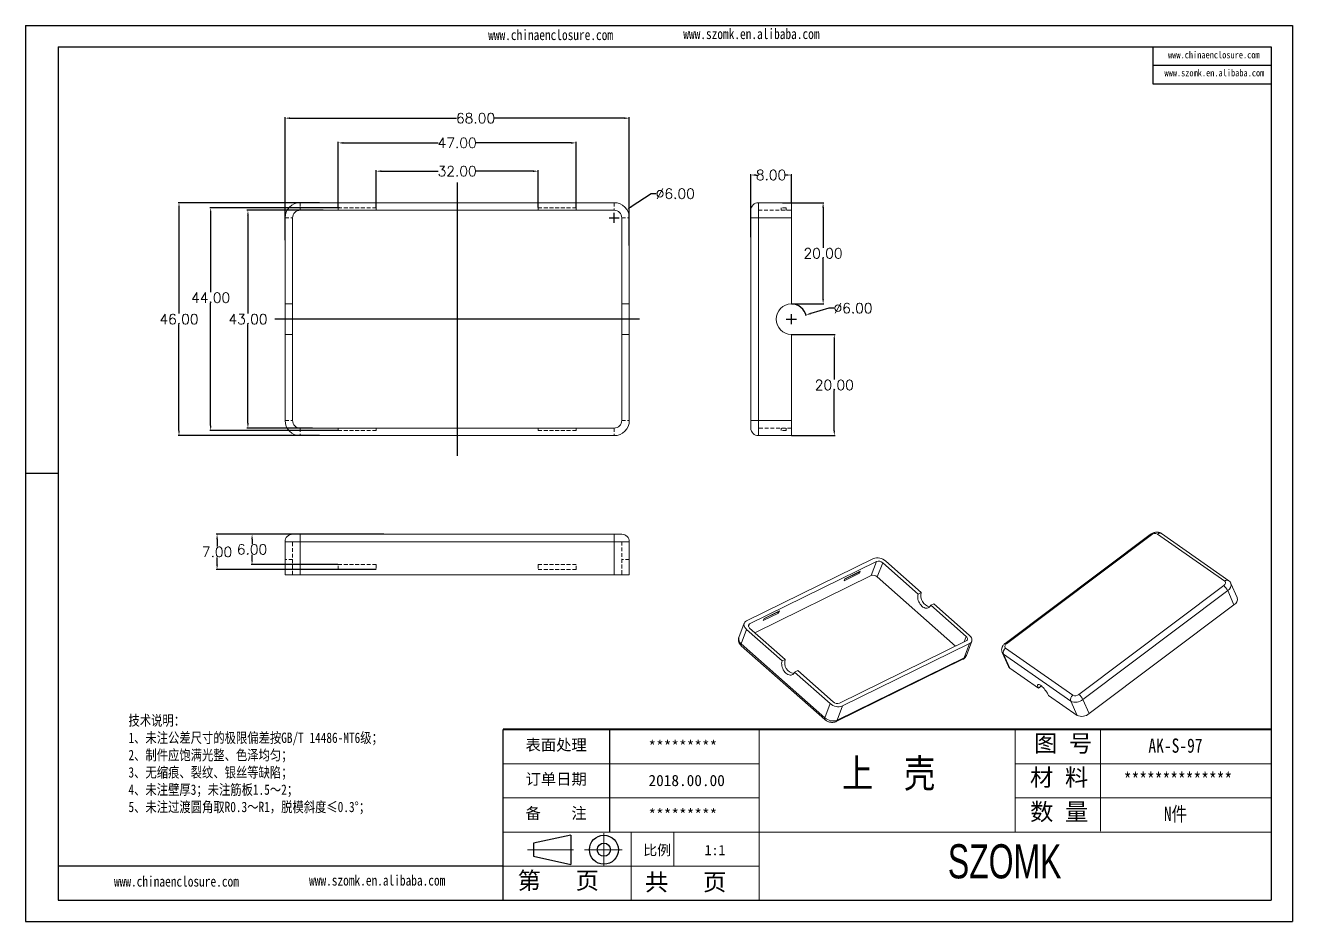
# Model space of a CAD drawing. Header units: inches. Extents: x 1456 to 1996, y 1126 to 1303.
# Drawn here: x 1455.7 to 1706, y 1125.7 to 1302.6 of the extents above; entities that cross this region are included whole.
import ezdxf

# ---------------------------------------------------------------- set-up
doc = ezdxf.new("R2010")
doc.units = ezdxf.units.IN
doc.header["$LTSCALE"] = 15
for name, pattern in [('CENTER2', [28.575, 19.05, -3.175, 3.175, -3.175]), ('HIDDEN', [0.075, 0.05, -0.025]), ('PHANTOM', [12.7, 6.35, -1.27, 1.27, -1.27, 1.27, -1.27])]:
    doc.linetypes.add(name, pattern=pattern)
doc.layers.add('文字', color=81, linetype='Continuous')
for name, color, linetype, lineweight in [('粗实线', 7, 'Continuous', 30), ('细实线', 3, 'Continuous', 9), ('细点划线', 2, 'CENTER2', 9)]:
    doc.layers.add(name, color=color, linetype=linetype, lineweight=lineweight)
doc.styles.get("Standard").update_dxf_attribs({"font": 'txt', "bigfont": 'gbcbig.shx'})
doc.styles.add('宋体', font='', dxfattribs={"width": 0.8, "height": 3.5})
doc.styles.add('长仿宋', font='', dxfattribs={"width": 0.7, "height": 4})
doc.styles.get('宋体').set_extended_font_data('SimSun')
doc.styles.get('长仿宋').set_extended_font_data('SimSun')
doc.dimstyles.new('2.5', dxfattribs={"dimtxt": 2, "dimasz": 1, "dimexe": 0.18, "dimexo": 0.0625, "dimgap": 0.09, "dimtad": 0, "dimtih": 1, "dimtoh": 1, "dimzin": 0, "dimdsep": 46, "dimtxsty": 'Standard', "dimcen": 1, "dimadec": 0, "dimazin": 2, "dimtfac": 1, "dimtofl": 0, "dimtmove": 0, "dimatfit": 3, "dimfxl": 0, "dimtolj": 1, "dimtzin": 0, "dimarcsym": 0})

# ---------------------------------------------------------------- blocks, each defined once
blk = doc.blocks.new('*D175')
at = {"color": 0, "lineweight": -2, "transparency": 16777216}
for p, q in [((1506.97, 1260.23), (1506.97, 1284.49)), ((1507.97, 1284.31), (1540.84, 1284.31)), ((1573.97, 1284.31), (1548.36, 1284.31)), ((1574.97, 1259.2), (1574.97, 1284.49))]:
    blk.add_line(p, q, dxfattribs=at)
at = {"color": 0, "transparency": 16777216}
for points in [[(1507.97, 1284.48), (1507.97, 1284.14), (1506.97, 1284.31)], [(1573.97, 1284.48), (1573.97, 1284.14), (1574.97, 1284.31)]]:
    blk.add_solid(points, dxfattribs=at)
at = {"layer": 'Defpoints', "color": 0, "transparency": 16777216}
for p in [(1574.97, 1284.31), (1506.97, 1260.17), (1574.97, 1259.14)]:
    blk.add_point(p, dxfattribs=at)
at = {"color": 0, "transparency": 16777216, "insert": (1544.6, 1284.31), "char_height": 2, "attachment_point": 5}
blk.add_mtext('\\A1;68.00', dxfattribs=at)
blk = doc.blocks.new('*D176')
at = {"color": 0, "lineweight": -2, "transparency": 16777216}
for p, q in [((1524.97, 1266.68), (1524.97, 1274.02)), ((1525.97, 1273.84), (1537.21, 1273.84)), ((1555.97, 1273.84), (1544.73, 1273.84)), ((1556.97, 1266.68), (1556.97, 1274.02))]:
    blk.add_line(p, q, dxfattribs=at)
at = {"color": 0, "transparency": 16777216}
for points in [[(1525.97, 1274.01), (1525.97, 1273.68), (1524.97, 1273.84)], [(1555.97, 1274.01), (1555.97, 1273.68), (1556.97, 1273.84)]]:
    blk.add_solid(points, dxfattribs=at)
at = {"layer": 'Defpoints', "color": 0, "transparency": 16777216}
for p in [(1556.97, 1273.84), (1524.97, 1266.62), (1556.97, 1266.62)]:
    blk.add_point(p, dxfattribs=at)
at = {"color": 0, "transparency": 16777216, "insert": (1540.97, 1273.84), "char_height": 2, "attachment_point": 5}
blk.add_mtext('\\A1;32.00', dxfattribs=at)
blk = doc.blocks.new('*D177')
at = {"color": 0, "lineweight": -2, "transparency": 16777216}
for p, q in [((1517.47, 1266.68), (1517.47, 1279.61)), ((1518.47, 1279.43), (1537.21, 1279.43)), ((1563.47, 1279.43), (1544.73, 1279.43)), ((1564.47, 1266.68), (1564.47, 1279.61))]:
    blk.add_line(p, q, dxfattribs=at)
at = {"color": 0, "transparency": 16777216}
for points in [[(1518.47, 1279.59), (1518.47, 1279.26), (1517.47, 1279.43)], [(1563.47, 1279.59), (1563.47, 1279.26), (1564.47, 1279.43)]]:
    blk.add_solid(points, dxfattribs=at)
at = {"layer": 'Defpoints', "color": 0, "transparency": 16777216}
for p in [(1564.47, 1279.43), (1517.47, 1266.62), (1564.47, 1266.62)]:
    blk.add_point(p, dxfattribs=at)
at = {"color": 0, "transparency": 16777216, "insert": (1540.97, 1279.43), "char_height": 2, "attachment_point": 5}
blk.add_mtext('\\A1;47.00', dxfattribs=at)
blk = doc.blocks.new('*D178')
at = {"color": 0, "lineweight": -2, "transparency": 16777216}
for p, q in [((1513.81, 1267.62), (1485.85, 1267.62)), ((1486.03, 1266.62), (1486.03, 1245.71)), ((1486.03, 1222.62), (1486.03, 1243.53)), ((1513.81, 1221.62), (1485.85, 1221.62))]:
    blk.add_line(p, q, dxfattribs=at)
at = {"color": 0, "transparency": 16777216}
for points in [[(1485.86, 1266.62), (1486.19, 1266.62), (1486.03, 1267.62)], [(1485.86, 1222.62), (1486.19, 1222.62), (1486.03, 1221.62)]]:
    blk.add_solid(points, dxfattribs=at)
at = {"layer": 'Defpoints', "color": 0, "transparency": 16777216}
for p in [(1486.03, 1267.62), (1513.87, 1267.62), (1513.87, 1221.62)]:
    blk.add_point(p, dxfattribs=at)
at = {"color": 0, "transparency": 16777216, "insert": (1486.03, 1244.62), "char_height": 2, "attachment_point": 5}
blk.add_mtext('\\A1;46.00', dxfattribs=at)
blk = doc.blocks.new('*D179')
at = {"color": 0, "lineweight": -2, "transparency": 16777216}
for p, q in [((1517.73, 1266.62), (1492.1, 1266.62)), ((1492.28, 1265.62), (1492.28, 1249.96)), ((1492.28, 1223.62), (1492.28, 1247.78)), ((1517.41, 1222.62), (1492.1, 1222.62))]:
    blk.add_line(p, q, dxfattribs=at)
at = {"color": 0, "transparency": 16777216}
for points in [[(1492.11, 1265.62), (1492.45, 1265.62), (1492.28, 1266.62)], [(1492.11, 1223.62), (1492.45, 1223.62), (1492.28, 1222.62)]]:
    blk.add_solid(points, dxfattribs=at)
at = {"layer": 'Defpoints', "color": 0, "transparency": 16777216}
for p in [(1492.28, 1266.62), (1517.79, 1266.62), (1517.47, 1222.62)]:
    blk.add_point(p, dxfattribs=at)
at = {"color": 0, "transparency": 16777216, "insert": (1492.28, 1248.87), "char_height": 2, "attachment_point": 5}
blk.add_mtext('\\A1;44.00', dxfattribs=at)
blk = doc.blocks.new('*D180')
at = {"color": 0, "lineweight": -2, "transparency": 16777216}
for p, q in [((1514.49, 1266.12), (1499.46, 1266.12)), ((1499.64, 1265.12), (1499.64, 1245.71)), ((1499.64, 1224.12), (1499.64, 1243.53)), ((1512.37, 1223.12), (1499.46, 1223.12))]:
    blk.add_line(p, q, dxfattribs=at)
at = {"color": 0, "transparency": 16777216}
for points in [[(1499.48, 1265.12), (1499.81, 1265.12), (1499.64, 1266.12)], [(1499.48, 1224.12), (1499.81, 1224.12), (1499.64, 1223.12)]]:
    blk.add_solid(points, dxfattribs=at)
at = {"layer": 'Defpoints', "color": 0, "transparency": 16777216}
for p in [(1514.55, 1266.12), (1499.64, 1223.12), (1512.44, 1223.12)]:
    blk.add_point(p, dxfattribs=at)
at = {"color": 0, "transparency": 16777216, "insert": (1499.64, 1244.62), "char_height": 2, "attachment_point": 5}
blk.add_mtext('\\A1;43.00', dxfattribs=at)
blk = doc.blocks.new('*D181')
at = {"color": 0, "lineweight": -2, "transparency": 16777216}
for p, q in [((1614.4, 1246.79), (1610.81, 1245.74)), ((1615.4, 1246.79), (1614.4, 1246.79)), ((1605.97, 1244.62), (1607.97, 1244.62)), ((1606.97, 1243.62), (1606.97, 1245.62))]:
    blk.add_line(p, q, dxfattribs=at)
blk.add_arc((1606.97, 1244.62), 3, 12.831, 88.8063, dxfattribs=at)
at = {"color": 0, "transparency": 16777216}
blk.add_solid([(1610.76, 1245.9), (1610.86, 1245.58), (1609.85, 1245.46)], dxfattribs=at)
at = {"layer": 'Defpoints', "color": 0, "transparency": 16777216}
for p in [(1609.85, 1245.46), (1604.09, 1243.78)]:
    blk.add_point(p, dxfattribs=at)
at = {"color": 0, "transparency": 16777216, "insert": (1619.16, 1246.79), "char_height": 2, "attachment_point": 5}
blk.add_mtext('\\A1;∅6.00', dxfattribs=at)
blk = doc.blocks.new('*D182')
at = {"color": 0, "lineweight": -2, "transparency": 16777216}
for p, q in [((1598.97, 1260.84), (1598.97, 1273.26)), ((1599.97, 1273.08), (1600.21, 1273.08)), ((1605.97, 1273.08), (1605.73, 1273.08)), ((1606.97, 1267.68), (1606.97, 1273.26))]:
    blk.add_line(p, q, dxfattribs=at)
at = {"color": 0, "transparency": 16777216}
for points in [[(1599.97, 1273.25), (1599.97, 1272.92), (1598.97, 1273.08)], [(1605.97, 1273.25), (1605.97, 1272.92), (1606.97, 1273.08)]]:
    blk.add_solid(points, dxfattribs=at)
at = {"layer": 'Defpoints', "color": 0, "transparency": 16777216}
for p in [(1598.97, 1273.08), (1606.97, 1267.62), (1598.97, 1260.78)]:
    blk.add_point(p, dxfattribs=at)
at = {"color": 0, "transparency": 16777216, "insert": (1602.97, 1273.08), "char_height": 2, "attachment_point": 5}
blk.add_mtext('\\A1;8.00', dxfattribs=at)
blk = doc.blocks.new('*D183')
at = {"color": 0, "lineweight": -2, "transparency": 16777216}
for p, q in [((1607.03, 1241.62), (1615.63, 1241.62)), ((1615.45, 1240.62), (1615.45, 1232.71)), ((1615.45, 1222.62), (1615.45, 1230.53)), ((1607.03, 1221.62), (1615.63, 1221.62))]:
    blk.add_line(p, q, dxfattribs=at)
at = {"color": 0, "transparency": 16777216}
for points in [[(1615.29, 1240.62), (1615.62, 1240.62), (1615.45, 1241.62)], [(1615.29, 1222.62), (1615.62, 1222.62), (1615.45, 1221.62)]]:
    blk.add_solid(points, dxfattribs=at)
at = {"layer": 'Defpoints', "color": 0, "transparency": 16777216}
for p in [(1606.97, 1241.62), (1606.97, 1221.62), (1615.45, 1221.62)]:
    blk.add_point(p, dxfattribs=at)
at = {"color": 0, "transparency": 16777216, "insert": (1615.45, 1231.62), "char_height": 2, "attachment_point": 5}
blk.add_mtext('\\A1;20.00', dxfattribs=at)
blk = doc.blocks.new('*D184')
at = {"color": 0, "lineweight": -2, "transparency": 16777216}
for p, q in [((1605.2, 1267.62), (1613.42, 1267.62)), ((1613.24, 1266.62), (1613.24, 1258.71)), ((1613.24, 1248.62), (1613.24, 1256.53)), ((1607.03, 1247.62), (1613.42, 1247.62))]:
    blk.add_line(p, q, dxfattribs=at)
at = {"color": 0, "transparency": 16777216}
for points in [[(1613.08, 1266.62), (1613.41, 1266.62), (1613.24, 1267.62)], [(1613.08, 1248.62), (1613.41, 1248.62), (1613.24, 1247.62)]]:
    blk.add_solid(points, dxfattribs=at)
at = {"layer": 'Defpoints', "color": 0, "transparency": 16777216}
for p in [(1605.14, 1267.62), (1613.24, 1267.62), (1606.97, 1247.62)]:
    blk.add_point(p, dxfattribs=at)
at = {"color": 0, "transparency": 16777216, "insert": (1613.24, 1257.62), "char_height": 2, "attachment_point": 5}
blk.add_mtext('\\A1;20.00', dxfattribs=at)
blk = doc.blocks.new('*D185')
at = {"color": 0, "lineweight": -2, "transparency": 16777216}
for p, q in [((1579.29, 1269.39), (1575.32, 1266.8)), ((1580.29, 1269.39), (1579.29, 1269.39)), ((1570.97, 1264.62), (1572.97, 1264.62)), ((1571.97, 1263.62), (1571.97, 1265.62))]:
    blk.add_line(p, q, dxfattribs=at)
at = {"color": 0, "transparency": 16777216}
blk.add_solid([(1575.23, 1266.94), (1575.41, 1266.66), (1574.48, 1266.26)], dxfattribs=at)
at = {"layer": 'Defpoints', "color": 0, "transparency": 16777216}
for p in [(1574.48, 1266.26), (1569.46, 1262.98)]:
    blk.add_point(p, dxfattribs=at)
at = {"color": 0, "transparency": 16777216, "insert": (1584.05, 1269.39), "char_height": 2, "attachment_point": 5}
blk.add_mtext('\\A1;∅6.00', dxfattribs=at)
blk = doc.blocks.new('*D186')
at = {"color": 0, "lineweight": -2, "transparency": 16777216}
for p, q in [((1517.41, 1202.16), (1500.28, 1202.16)), ((1500.46, 1201.16), (1500.46, 1200.25)), ((1500.46, 1197.16), (1500.46, 1198.07)), ((1517.41, 1196.16), (1500.28, 1196.16))]:
    blk.add_line(p, q, dxfattribs=at)
at = {"color": 0, "transparency": 16777216}
for points in [[(1500.29, 1201.16), (1500.62, 1201.16), (1500.46, 1202.16)], [(1500.29, 1197.16), (1500.62, 1197.16), (1500.46, 1196.16)]]:
    blk.add_solid(points, dxfattribs=at)
at = {"layer": 'Defpoints', "color": 0, "transparency": 16777216}
for p in [(1500.46, 1202.16), (1517.47, 1202.16), (1517.47, 1196.16)]:
    blk.add_point(p, dxfattribs=at)
at = {"color": 0, "transparency": 16777216, "insert": (1500.46, 1199.16), "char_height": 2, "attachment_point": 5}
blk.add_mtext('\\A1;6.00', dxfattribs=at)
blk = doc.blocks.new('*D187')
at = {"color": 0, "lineweight": -2, "transparency": 16777216}
for p, q in [((1526.51, 1202.16), (1493.37, 1202.16)), ((1493.55, 1201.16), (1493.55, 1199.75)), ((1493.55, 1196.16), (1493.55, 1197.57)), ((1524.91, 1195.16), (1493.37, 1195.16))]:
    blk.add_line(p, q, dxfattribs=at)
at = {"color": 0, "transparency": 16777216}
for points in [[(1493.39, 1201.16), (1493.72, 1201.16), (1493.55, 1202.16)], [(1493.39, 1196.16), (1493.72, 1196.16), (1493.55, 1195.16)]]:
    blk.add_solid(points, dxfattribs=at)
at = {"layer": 'Defpoints', "color": 0, "transparency": 16777216}
for p in [(1493.55, 1202.16), (1526.57, 1202.16), (1524.97, 1195.16)]:
    blk.add_point(p, dxfattribs=at)
at = {"color": 0, "transparency": 16777216, "insert": (1493.55, 1198.66), "char_height": 2, "attachment_point": 5}
blk.add_mtext('\\A1;7.00', dxfattribs=at)

msp = doc.modelspace()

# ---------------------------------------------------------------- linework, layer by layer
for p, q in [((1455.683, 1302.637), (1705.984, 1302.637)), ((1455.683, 1302.637), (1455.683, 1125.657)), ((1705.984, 1302.637), (1705.984, 1125.657)), ((1462.159, 1298.423), (1701.77, 1298.423)), ((1462.159, 1298.423), (1462.159, 1129.87)), ((1678.36, 1298.423), (1678.36, 1291.108)), ((1701.77, 1298.423), (1701.77, 1129.87)), ((1678.36, 1294.765), (1701.77, 1294.765)), ((1678.36, 1291.108), (1701.77, 1291.108)), ((1462.159, 1214.147), (1455.683, 1214.147)), ((1455.683, 1207.592), (1455.683, 1125.657)), ((1550.072, 1129.87), (1550.072, 1163.581)), ((1571.141, 1143.355), (1571.141, 1163.581)), ((1550.072, 1136.613), (1462.159, 1136.613)), ((1462.159, 1129.87), (1701.77, 1129.87)), ((1455.683, 1125.657), (1705.984, 1125.657)), ((1455.683, 1125.657), (1571.563, 1125.657))]:
    msp.add_line(p, q)
at = {"color": 1, "linetype": 'PHANTOM', "lineweight": 30}
for p, q in [((1540.971, 1271.621), (1540.971, 1217.621)), ((1576.971, 1244.621), (1504.971, 1244.621))]:
    msp.add_line(p, q, dxfattribs=at)
at = {"color": 7, "linetype": 'Continuous', "lineweight": 15}
for p, q in [((1571.971, 1267.621), (1509.971, 1267.621)), ((1600.471, 1267.621), (1600.471, 1264.621)), ((1600.471, 1267.621), (1606.971, 1267.621)), ((1606.971, 1267.621), (1606.971, 1264.621)), ((1506.971, 1264.621), (1506.971, 1247.621)), ((1508.471, 1264.621), (1508.471, 1247.621)), ((1571.971, 1266.121), (1509.971, 1266.121)), ((1573.471, 1247.621), (1573.471, 1264.621)), ((1574.971, 1247.621), (1574.971, 1264.621)), ((1598.971, 1264.621), (1598.971, 1266.121)), ((1600.471, 1264.621), (1598.971, 1264.621)), ((1598.971, 1224.621), (1598.971, 1264.621)), ((1600.471, 1264.621), (1600.471, 1224.621)), ((1606.971, 1264.621), (1600.471, 1264.621)), ((1606.971, 1264.621), (1606.971, 1247.621)), ((1508.471, 1247.621), (1506.971, 1247.621)), ((1506.971, 1241.621), (1506.971, 1247.621)), ((1508.471, 1247.621), (1508.471, 1241.621)), ((1573.471, 1247.621), (1574.971, 1247.621)), ((1573.471, 1247.621), (1573.471, 1241.621)), ((1574.971, 1241.621), (1574.971, 1247.621)), ((1506.971, 1241.621), (1506.971, 1224.621)), ((1506.971, 1241.621), (1508.471, 1241.621)), ((1508.471, 1241.621), (1508.471, 1224.621)), ((1573.471, 1224.621), (1573.471, 1241.621)), ((1574.971, 1241.621), (1573.471, 1241.621)), ((1574.971, 1224.621), (1574.971, 1241.621)), ((1606.971, 1241.621), (1606.971, 1224.621)), ((1600.471, 1224.621), (1598.971, 1224.621)), ((1598.971, 1223.121), (1598.971, 1224.621)), ((1600.471, 1224.621), (1600.471, 1221.621)), ((1600.471, 1224.621), (1606.971, 1224.621)), ((1606.971, 1224.621), (1606.971, 1221.621)), ((1509.971, 1223.121), (1571.971, 1223.121)), ((1509.971, 1221.621), (1571.971, 1221.621)), ((1606.971, 1221.621), (1600.471, 1221.621)), ((1508.471, 1202.163), (1509.971, 1202.163)), ((1509.971, 1200.663), (1509.971, 1202.163)), ((1509.971, 1202.163), (1571.971, 1202.163)), ((1571.971, 1200.663), (1571.971, 1202.163)), ((1571.971, 1202.163), (1573.471, 1202.163)), ((1677.833, 1202.102), (1649.222, 1180.609)), ((1678.086, 1202.029), (1649.475, 1180.535)), ((1692.557, 1192.883), (1679.276, 1202.199)), ((1693.362, 1192.974), (1680.081, 1202.29)), ((1509.971, 1200.663), (1506.971, 1200.663)), ((1506.971, 1194.163), (1506.971, 1200.663)), ((1571.971, 1200.663), (1509.971, 1200.663)), ((1509.971, 1200.663), (1509.971, 1194.163)), ((1574.971, 1200.663), (1571.971, 1200.663)), ((1571.971, 1194.163), (1571.971, 1200.663)), ((1574.971, 1200.663), (1574.971, 1194.163)), ((1623.166, 1197.337), (1598.109, 1185.03)), ((1623.785, 1196.789), (1598.727, 1184.482)), ((1623.785, 1196.789), (1622.729, 1193.975)), ((1623.954, 1193.726), (1625.01, 1196.539)), ((1632.025, 1190.335), (1625.01, 1196.539)), ((1632.631, 1190.632), (1625.617, 1196.837)), ((1509.971, 1194.163), (1506.971, 1194.163)), ((1571.971, 1194.163), (1509.971, 1194.163)), ((1574.971, 1194.163), (1571.971, 1194.163)), ((1622.729, 1193.975), (1599.789, 1182.709)), ((1620.429, 1194.435), (1617.398, 1192.946)), ((1620.223, 1194.617), (1617.529, 1193.294)), ((1617.56, 1193.379), (1620.592, 1194.868)), ((1620.255, 1194.702), (1620.223, 1194.617)), ((1620.223, 1194.617), (1620.429, 1194.435)), ((1620.592, 1194.868), (1620.429, 1194.435)), ((1617.398, 1192.946), (1617.56, 1193.379)), ((1639.408, 1180.054), (1623.954, 1193.726)), ((1663.752, 1170.521), (1692.363, 1192.014)), ((1695.044, 1189.649), (1693.797, 1192.45)), ((1632.025, 1190.335), (1632.631, 1190.632)), ((1693.149, 1191.019), (1664.538, 1169.525)), ((1694.396, 1188.218), (1693.149, 1191.019)), ((1601.434, 1185.105), (1604.465, 1186.594)), ((1601.564, 1185.453), (1604.258, 1186.777)), ((1604.627, 1187.027), (1601.596, 1185.538)), ((1604.258, 1186.777), (1604.29, 1186.861)), ((1604.258, 1186.777), (1604.465, 1186.594)), ((1604.465, 1186.594), (1604.627, 1187.027)), ((1635.106, 1188.443), (1634.5, 1188.145)), ((1641.514, 1181.94), (1634.5, 1188.145)), ((1642.12, 1182.238), (1635.106, 1188.443)), ((1694.396, 1188.218), (1665.785, 1166.725)), ((1597.661, 1184.568), (1596.605, 1181.754)), ((1601.596, 1185.538), (1601.434, 1185.105)), ((1598.134, 1183.339), (1597.077, 1180.526)), ((1598.134, 1183.339), (1605.148, 1177.135)), ((1598.74, 1183.637), (1605.754, 1177.432)), ((1597.077, 1180.526), (1613.581, 1165.926)), ((1597.087, 1180.149), (1613.591, 1165.55)), ((1616.469, 1168.788), (1641.527, 1181.095)), ((1617.088, 1168.241), (1642.146, 1180.547)), ((1641.089, 1177.734), (1642.146, 1180.547)), ((1641.536, 1178.196), (1642.593, 1181.01)), ((1649.281, 1179.666), (1662.562, 1170.35)), ((1605.754, 1177.432), (1605.148, 1177.135)), ((1615.809, 1165.167), (1640.867, 1177.473)), ((1616.031, 1165.427), (1641.089, 1177.734)), ((1648.617, 1178.808), (1649.864, 1176.008)), ((1662.157, 1169.184), (1648.876, 1178.5)), ((1648.876, 1178.5), (1650.123, 1175.7)), ((1607.623, 1174.945), (1608.23, 1175.243)), ((1607.623, 1174.945), (1614.637, 1168.74)), ((1608.23, 1175.243), (1615.244, 1169.038)), ((1655.768, 1171.741), (1650.123, 1175.7)), ((1655.768, 1171.741), (1656.37, 1172.193)), ((1663.404, 1166.384), (1657.76, 1170.343)), ((1663.404, 1166.384), (1662.157, 1169.184)), ((1664.538, 1169.525), (1665.785, 1166.725)), ((1613.581, 1165.926), (1614.637, 1168.74)), ((1617.088, 1168.241), (1616.031, 1165.427))]:
    msp.add_line(p, q, dxfattribs=at)
at = {"color": 7, "linetype": 'HIDDEN', "lineweight": 0}
for p, q in [((1509.971, 1267.621), (1509.971, 1266.121)), ((1524.971, 1266.621), (1517.471, 1266.621)), ((1517.471, 1266.621), (1517.471, 1266.121)), ((1524.971, 1266.621), (1524.971, 1266.121)), ((1556.971, 1266.621), (1564.471, 1266.621)), ((1556.971, 1266.621), (1556.971, 1266.121)), ((1564.471, 1266.621), (1564.471, 1266.121)), ((1571.971, 1267.621), (1571.971, 1266.121)), ((1600.471, 1266.121), (1600.471, 1267.621)), ((1605.971, 1266.621), (1604.971, 1266.621)), ((1604.971, 1266.621), (1604.971, 1266.121)), ((1605.971, 1266.621), (1605.971, 1266.121)), ((1506.971, 1264.621), (1508.471, 1264.621)), ((1573.471, 1264.621), (1574.971, 1264.621)), ((1598.971, 1264.621), (1600.471, 1264.621)), ((1600.471, 1266.121), (1606.971, 1266.121)), ((1600.471, 1264.621), (1600.471, 1266.121)), ((1606.971, 1264.621), (1600.471, 1264.621)), ((1600.471, 1264.621), (1600.471, 1224.621)), ((1506.971, 1224.621), (1508.471, 1224.621)), ((1573.471, 1224.621), (1574.971, 1224.621)), ((1598.971, 1224.621), (1600.471, 1224.621)), ((1600.471, 1224.621), (1606.971, 1224.621)), ((1600.471, 1223.121), (1600.471, 1224.621)), ((1509.971, 1223.121), (1509.971, 1221.621)), ((1517.471, 1222.621), (1517.471, 1223.121)), ((1524.971, 1222.621), (1517.471, 1222.621)), ((1524.971, 1222.621), (1524.971, 1223.121)), ((1556.971, 1222.621), (1556.971, 1223.121)), ((1556.971, 1222.621), (1564.471, 1222.621)), ((1564.471, 1222.621), (1564.471, 1223.121)), ((1571.971, 1223.121), (1571.971, 1221.621)), ((1606.971, 1223.121), (1600.471, 1223.121)), ((1600.471, 1221.621), (1600.471, 1223.121)), ((1604.971, 1222.621), (1604.971, 1223.121)), ((1605.971, 1222.621), (1604.971, 1222.621)), ((1605.971, 1222.621), (1605.971, 1223.121)), ((1509.971, 1202.163), (1509.971, 1200.663)), ((1571.971, 1202.163), (1571.971, 1200.663)), ((1506.971, 1200.663), (1508.471, 1200.663)), ((1508.471, 1194.163), (1508.471, 1200.663)), ((1508.471, 1200.663), (1509.971, 1200.663)), ((1571.971, 1200.663), (1509.971, 1200.663)), ((1509.971, 1200.663), (1509.971, 1194.163)), ((1571.971, 1200.663), (1573.471, 1200.663)), ((1571.971, 1194.163), (1571.971, 1200.663)), ((1573.471, 1200.663), (1573.471, 1194.163)), ((1573.471, 1200.663), (1574.971, 1200.663)), ((1508.471, 1197.163), (1506.971, 1197.163)), ((1574.971, 1197.163), (1573.471, 1197.163)), ((1517.471, 1196.163), (1524.971, 1196.163)), ((1517.471, 1195.163), (1517.471, 1196.163)), ((1524.971, 1195.163), (1517.471, 1195.163)), ((1524.971, 1196.163), (1524.971, 1195.163)), ((1556.971, 1196.163), (1556.971, 1195.163)), ((1564.471, 1196.163), (1556.971, 1196.163)), ((1556.971, 1195.163), (1564.471, 1195.163)), ((1564.471, 1195.163), (1564.471, 1196.163))]:
    msp.add_line(p, q, dxfattribs=at)
at = {"color": 8, "linetype": 'Continuous', "lineweight": 15}
for p, q in [((1598.52, 1183.93), (1598.727, 1184.482)), ((1641.514, 1181.94), (1641.122, 1180.896))]:
    msp.add_line(p, q, dxfattribs=at)
at = {"color": 8, "linetype": 'Continuous', "lineweight": 15, "flags": 128}
for points in [[(1678.086, 1202.029), (1677.995, 1202.084), (1677.918, 1202.113), (1677.858, 1202.114), (1677.833, 1202.102)], [(1597.077, 1180.526), (1597.041, 1180.405), (1597.03, 1180.3), (1597.044, 1180.215), (1597.082, 1180.154), (1597.087, 1180.149)], [(1649.475, 1180.535), (1649.383, 1180.591), (1649.306, 1180.62), (1649.247, 1180.621), (1649.222, 1180.609)], [(1613.581, 1165.926), (1613.545, 1165.805), (1613.534, 1165.701), (1613.548, 1165.616), (1613.586, 1165.554), (1613.59, 1165.551)]]:
    msp.add_lwpolyline(points, dxfattribs=at)
at = {"color": 7, "linetype": 'Continuous', "lineweight": 15, "flags": 128}
for points in [[(1692.363, 1192.014), (1692.489, 1192.122), (1692.59, 1192.24), (1692.664, 1192.362), (1692.707, 1192.484), (1692.717, 1192.602), (1692.695, 1192.71), (1692.641, 1192.805), (1692.557, 1192.883)], [(1632.025, 1190.335), (1631.963, 1190.118), (1631.934, 1189.88), (1631.938, 1189.626), (1631.974, 1189.362), (1632.042, 1189.096), (1632.14, 1188.833), (1632.266, 1188.58), (1632.416, 1188.343), (1632.587, 1188.128), (1632.775, 1187.941), (1632.974, 1187.786), (1633.181, 1187.666), (1633.39, 1187.586), (1633.595, 1187.546), (1633.793, 1187.547), (1633.977, 1187.591), (1634.144, 1187.675), (1634.289, 1187.797), (1634.409, 1187.955), (1634.5, 1188.145)], [(1598.109, 1185.03), (1597.934, 1184.923), (1597.794, 1184.792), (1597.693, 1184.64), (1597.632, 1184.471), (1597.614, 1184.288), (1597.638, 1184.097), (1597.704, 1183.901), (1597.811, 1183.707), (1597.955, 1183.518), (1598.134, 1183.339)], [(1598.727, 1184.482), (1598.621, 1184.414), (1598.543, 1184.327), (1598.495, 1184.225), (1598.48, 1184.111), (1598.498, 1183.992), (1598.549, 1183.869), (1598.631, 1183.75), (1598.74, 1183.637)], [(1641.527, 1181.095), (1641.633, 1181.164), (1641.712, 1181.251), (1641.759, 1181.353), (1641.774, 1181.466), (1641.756, 1181.586), (1641.705, 1181.708), (1641.623, 1181.828), (1641.514, 1181.94)], [(1642.146, 1180.547), (1642.32, 1180.654), (1642.46, 1180.785), (1642.561, 1180.937), (1642.622, 1181.107), (1642.64, 1181.289), (1642.616, 1181.481), (1642.55, 1181.676), (1642.444, 1181.87), (1642.299, 1182.059), (1642.12, 1182.238)], [(1649.475, 1180.535), (1649.35, 1180.427), (1649.248, 1180.31), (1649.174, 1180.188), (1649.131, 1180.065), (1649.121, 1179.948), (1649.143, 1179.839), (1649.197, 1179.744), (1649.281, 1179.666)], [(1607.623, 1174.945), (1607.532, 1174.755), (1607.412, 1174.597), (1607.267, 1174.475), (1607.1, 1174.391), (1606.916, 1174.347), (1606.719, 1174.346), (1606.513, 1174.386), (1606.304, 1174.466), (1606.098, 1174.586), (1605.898, 1174.741), (1605.71, 1174.928), (1605.539, 1175.143), (1605.389, 1175.38), (1605.264, 1175.633), (1605.166, 1175.896), (1605.098, 1176.162), (1605.061, 1176.426), (1605.058, 1176.68), (1605.087, 1176.918), (1605.148, 1177.135)], [(1655.768, 1171.741), (1655.69, 1171.934), (1655.639, 1172.106), (1655.615, 1172.251), (1655.62, 1172.367), (1655.653, 1172.45), (1655.713, 1172.498), (1655.799, 1172.511), (1655.909, 1172.487), (1656.04, 1172.428), (1656.188, 1172.334), (1656.351, 1172.209), (1656.524, 1172.055), (1656.703, 1171.876), (1656.884, 1171.677), (1657.061, 1171.462), (1657.231, 1171.236), (1657.39, 1171.006), (1657.533, 1170.777), (1657.658, 1170.554), (1657.76, 1170.343)]]:
    msp.add_lwpolyline(points, dxfattribs=at)
at = {"color": 7, "linetype": 'Continuous', "lineweight": 15}
for centre, radius, start, end in [((1509.971, 1264.621), 3, 90, 180), ((1571.971, 1264.621), 3, 0, 90), ((1600.471, 1266.121), 1.5, 90, 180), ((1509.971, 1264.621), 1.5, 90, 180), ((1571.971, 1264.621), 1.5, 0, 90), ((1606.971, 1244.621), 3, 90, 270), ((1509.971, 1224.621), 3, 180, 270), ((1509.971, 1224.621), 1.5, 180, 270), ((1571.971, 1224.621), 1.5, 270, 0), ((1571.971, 1224.621), 3, 270, 0), ((1600.471, 1223.121), 1.5, 180, 270), ((1508.471, 1200.663), 1.5, 90, 180), ((1573.471, 1200.663), 1.5, 0, 90), ((1678.814, 1201.189), 1.112, 65.41497, 130.90346), ((1623.981, 1195.075), 2.404, 47.1422, 109.81517), ((1624.191, 1195.65), 1.209, 47.33852, 109.61885), ((1623.135, 1192.837), 1.209, 47.33852, 109.61885), ((1690.662, 1189.864), 2.741, 24.91024, 51.66005), ((1634.716, 1189.987), 2.183, 162.80112, 259.71906), ((1693.793, 1189.354), 1.286, 297.98162, 13.27595), ((1649.868, 1178.809), 1.039, 124.43837, 197.30907), ((1607.813, 1176.771), 2.162, 162.19265, 260.32753), ((1650.537, 1176.313), 0.74, 204.38669, 235.98452), ((1616.063, 1169.927), 1.209, 227.33852, 289.61885), ((1663.149, 1169.493), 1.039, 124.43837, 197.30907), ((1663.084, 1171.194), 2.213, 245.24501, 311.07342), ((1663.024, 1171.361), 1.112, 245.41497, 310.90346), ((1662.051, 1168.371), 2.741, 24.91024, 51.66005), ((1616.273, 1170.502), 2.404, 227.1422, 289.81517), ((1664.331, 1168.393), 2.213, 245.24501, 311.07342), ((1615.216, 1167.689), 2.404, 227.1422, 289.81517)]:
    msp.add_arc(centre, radius, start, end, dxfattribs=at)
at = {"color": 8, "linetype": 'Continuous', "lineweight": 15}
for centre, radius, start, end in [((1679.741, 1201.688), 0.691, 60.56735, 132.28345), ((1693.022, 1192.372), 0.691, 60.50125, 132.28828), ((1692.546, 1192.154), 1.285, 297.97081, 13.35282), ((1597.77, 1181.497), 1.193, 167.57705, 234.51606), ((1640.655, 1177.879), 0.458, 297.58108, 341.47686), ((1640.744, 1178.515), 0.854, 293.82542, 338.04464), ((1649.29, 1179.113), 0.74, 204.48472, 235.98251), ((1615.597, 1165.572), 0.458, 297.55874, 341.47762)]:
    msp.add_arc(centre, radius, start, end, dxfattribs=at)
at = {"color": 7, "linetype": 'Continuous', "lineweight": 15}
for points, knots in [([(1680.081, 1202.29), (1680.028, 1202.324), (1679.914, 1202.397), (1679.72, 1202.477), (1679.505, 1202.534), (1679.274, 1202.562), (1679.031, 1202.56), (1678.782, 1202.527), (1678.531, 1202.464), (1678.286, 1202.371), (1678.049, 1202.253), (1677.906, 1202.152), (1677.833, 1202.102)], [0, 0, 0, 0, 0.0818188, 0.1743848, 0.269406, 0.3679512, 0.4699023, 0.5742954, 0.6797104, 0.7855383, 0.8920001, 1, 1, 1, 1]), ([(1693.792, 1192.45), (1693.775, 1192.489), (1693.73, 1192.593), (1693.621, 1192.741), (1693.492, 1192.877), (1693.399, 1192.946), (1693.362, 1192.974)], [0, 0, 0, 0, 0.1839723, 0.4934099, 0.7985047, 1, 1, 1, 1]), ([(1596.607, 1181.752), (1596.601, 1181.738), (1596.565, 1181.657), (1596.534, 1181.499), (1596.517, 1181.286), (1596.538, 1181.074), (1596.591, 1180.867), (1596.675, 1180.665), (1596.792, 1180.472), (1596.929, 1180.298), (1597.037, 1180.196), (1597.087, 1180.149)], [0, 0, 0, 0, 0.0266368, 0.1486577, 0.2686814, 0.3880502, 0.5082374, 0.630695, 0.7566865, 0.8869409, 1, 1, 1, 1]), ([(1649.222, 1180.609), (1649.181, 1180.577), (1649.07, 1180.489), (1648.913, 1180.332), (1648.764, 1180.139), (1648.649, 1179.94), (1648.567, 1179.733), (1648.518, 1179.523), (1648.502, 1179.313), (1648.522, 1179.101), (1648.562, 1178.929), (1648.608, 1178.835), (1648.622, 1178.808)], [0, 0, 0, 0, 0.0737661, 0.1996626, 0.3149795, 0.4273426, 0.5360219, 0.6413466, 0.7441272, 0.8452349, 0.9552409, 1, 1, 1, 1]), ([(1640.867, 1177.473), (1640.921, 1177.502), (1641.038, 1177.565), (1641.198, 1177.69), (1641.346, 1177.849), (1641.463, 1178.018), (1641.512, 1178.144), (1641.534, 1178.198)], [0, 0, 0, 0, 0.1824871, 0.3935902, 0.6006878, 0.8270814, 1, 1, 1, 1]), ([(1613.591, 1165.55), (1613.631, 1165.516), (1613.737, 1165.427), (1613.927, 1165.303), (1614.159, 1165.184), (1614.407, 1165.092), (1614.664, 1165.029), (1614.928, 1164.997), (1615.194, 1164.998), (1615.445, 1165.035), (1615.651, 1165.095), (1615.765, 1165.146), (1615.809, 1165.167)], [0, 0, 0, 0, 0.0672817, 0.1747246, 0.2823001, 0.3904531, 0.4995641, 0.6100433, 0.72239, 0.8365324, 0.9364206, 1, 1, 1, 1])]:
    msp.add_open_spline(points, degree=3, knots=knots, dxfattribs=at)
at = {"layer": '粗实线', "color": 7, "lineweight": 40}
msp.add_line((1701.77, 1163.581), (1550.072, 1163.581), dxfattribs=at)
at = {"layer": '粗实线', "color": 7}
for p, q in [((1563.397, 1142.724), (1556.03, 1141.162)), ((1563.397, 1142.724), (1563.397, 1136.95)), ((1556.03, 1141.162), (1556.03, 1138.557)), ((1556.03, 1138.557), (1563.397, 1136.95))]:
    msp.add_line(p, q, dxfattribs=at)
for radius in [2.864, 1.303]:
    msp.add_circle((1569.953, 1139.86), radius, dxfattribs=at)
at = {"layer": '细实线', "color": 7}
for p, q in [((1600.638, 1163.581), (1600.638, 1129.87)), ((1651.204, 1163.581), (1651.204, 1143.355)), ((1668.059, 1163.581), (1668.059, 1143.497)), ((1600.638, 1156.839), (1550.072, 1156.839)), ((1701.77, 1156.839), (1651.204, 1156.839)), ((1600.638, 1150.097), (1550.072, 1150.097)), ((1701.77, 1150.097), (1651.204, 1150.097)), ((1701.77, 1143.355), (1550.072, 1143.355)), ((1575.355, 1143.355), (1575.355, 1129.87)), ((1583.783, 1143.355), (1583.783, 1136.613)), ((1600.638, 1136.613), (1550.072, 1136.613))]:
    msp.add_line(p, q, dxfattribs=at)
at = {"layer": '细点划线', "color": 7}
for p, q in [((1569.953, 1143.157), (1569.953, 1136.613)), ((1554.856, 1139.86), (1563.961, 1139.86)), ((1566.123, 1139.86), (1573.526, 1139.86))]:
    msp.add_line(p, q, dxfattribs=at)

# ---------------------------------------------------------------- texts
at = {"char_height": 2.21726, "width": 1260.17917, "attachment_point": 1}
for s, insert in [('{\\fSimHei|b0|i0|c134|p49;表面处理}', (1554.469, 1161.668)), ('{\\fSimHei|b0|i0|c134|p49;*********}', (1578.754, 1161.383)), ('{\\fSimHei|b0|i0|c134|p49;订单日期}', (1554.469, 1154.926)), ('{\\fSimHei|b0|i0|c134|p49;2018.00.00}', (1578.754, 1154.64)), ('{\\fSimHei|b0|i0|c134|p49;备    注}', (1554.469, 1148.183)), ('{\\fSimHei|b0|i0|c134|p49;*********}', (1578.754, 1147.898))]:
    msp.add_mtext(s, dxfattribs=dict(at, insert=insert))
at = {"layer": '文字', "color": 0, "attachment_point": 1, "style": '宋体'}
for s, insert, char_height, width in [('www.chinaenclosure.com', (1547.095, 1301.788), 2.06009, 36.19381), ('www.szomk.en.alibaba.com', (1585.627, 1301.992), 2.06009, 36.19381), ('www.chinaenclosure.com', (1681.375, 1297.497), 1.37339, 24.1292), ('www.szomk.en.alibaba.com', (1680.658, 1293.94), 1.37339, 24.1292), ('{\\H1.111x;技术说明：\\P1、未注公差尺寸的极限偏差按GB/T 14486-MT6级；\\P2、制件应饱满光整、色泽均匀；\\P3、无缩痕、裂纹、银丝等缺陷；\\P4、未注壁厚3；未注筋板1.5～2；\\P5、未注过渡圆角取R0.3～R1，脱模斜度≤0.3%%D；}', (1476.049, 1166.407), 1.84355, 51.54346), ('{\\H1.111x;AK-S-97}', (1677.492, 1161.82), 2.52829, 29.2299), ('上  壳', (1617.004, 1157.761), 5.6184, 71.82957), ('{\\H1.111x;**************}', (1672.629, 1155.078), 2.52829, 29.2299), ('{\\H1.111x;N件}', (1680.551, 1148.336), 2.52829, 29.2299), ('www.chinaenclosure.com', (1473.19, 1134.64), 2.06009, 36.19381), ('www.szomk.en.alibaba.com', (1511.722, 1134.844), 2.06009, 36.19381)]:
    msp.add_mtext(s, dxfattribs=dict(at, insert=insert, char_height=char_height, width=width))
at = {"layer": '粗实线', "insert": (1637.884, 1140.941), "char_height": 6.74211, "width": 75.60613, "attachment_point": 1, "style": '长仿宋'}
msp.add_mtext('{\\fSTXinwei|b0|i0|c134|p2;SZOMK}', dxfattribs=at)
at = {"layer": '细实线', "color": 7, "attachment_point": 1}
for s, insert, char_height, width in [('{\\fSimSun|b0|i0|c134|p54;图 号}', (1654.911, 1162.558), 3.37106, 16.85528), ('{\\fSimSun|b0|i0|c134|p54;材 料   }', (1654.112, 1155.815), 3.37106, 16.85528), ('{\\fSimSun|b0|i0|c134|p54;数 量}', (1654.128, 1149.04), 3.37106, 15.23086), ('{\\fSimSun|b0|i0|c134|p54;比例}', (1577.715, 1140.801), 2.02263, 8.87873), ('{\\fSimSun|b0|i0|c134|p54;1:1}', (1589.83, 1140.801), 2.02263, 8.87873), ('{\\fSimSun|b0|i0|c134|p54;第   页}', (1552.909, 1135.454), 3.37106, 25.28292), ('{\\fSimSun|b0|i0|c134|p54; 共   页}', (1575.768, 1135.167), 3.37106, 25.28292)]:
    msp.add_mtext(s, dxfattribs=dict(at, insert=insert, char_height=char_height, width=width))

# ---------------------------------------------------------------- dimensions: what is measured, and where the dimension line sits
for base, p1, p2, picture, middle in [((1574.971, 1284.308), (1506.971, 1260.172), (1574.971, 1259.138), '*D175', (1544.6, 1284.308)), ((1564.471, 1279.425), (1517.471, 1266.621), (1564.471, 1266.621), '*D177', (1540.971, 1279.425)), ((1556.971, 1273.845), (1524.971, 1266.621), (1556.971, 1266.621), '*D176', (1540.971, 1273.845))]:
    dim = msp.add_linear_dim(base=base, p1=p1, p2=p2, dimstyle='2.5')
    dim.commit()
    dim.dimension.update_dxf_attribs({"geometry": picture, "text_midpoint": middle, "dimtype": 160})
dim = msp.add_linear_dim(base=(1598.971, 1273.084), p1=(1606.971, 1267.621), p2=(1598.971, 1260.777), dimstyle='2.5')
dim.commit()
dim.dimension.update_dxf_attribs({"geometry": '*D182', "text_midpoint": (1602.971, 1273.084)})
for p1, p2, picture, middle in [((1569.457, 1262.984), (1574.484, 1266.259), '*D185', (1584.047, 1269.389)), ((1604.091, 1243.781), (1609.851, 1245.462), '*D181', (1619.157, 1246.789))]:
    dim = msp.add_diameter_dim_2p(p1=p1, p2=p2, dimstyle='2.5')
    dim.commit()
    dim.dimension.update_dxf_attribs({"geometry": picture, "text_midpoint": middle, "dimtype": 163})
for base, p1, p2, picture, middle in [((1486.027, 1267.621), (1513.869, 1221.621), (1513.869, 1267.621), '*D178', (1486.027, 1244.621)), ((1492.279, 1266.621), (1517.471, 1222.621), (1517.794, 1266.621), '*D179', (1492.279, 1248.869))]:
    dim = msp.add_linear_dim(base=base, p1=p1, p2=p2, angle=90, dimstyle='2.5')
    dim.commit()
    dim.dimension.update_dxf_attribs({"geometry": picture, "text_midpoint": middle, "dimtype": 160})
for base, p1, p2, picture, middle in [((1613.242, 1267.621), (1606.971, 1247.621), (1605.142, 1267.621), '*D184', (1613.242, 1257.621)), ((1499.644, 1223.121), (1514.552, 1266.121), (1512.435, 1223.121), '*D180', (1499.644, 1244.621)), ((1615.454, 1221.621), (1606.971, 1241.621), (1606.971, 1221.621), '*D183', (1615.454, 1231.621)), ((1493.553, 1202.163), (1524.971, 1195.163), (1526.573, 1202.163), '*D187', (1493.553, 1198.663)), ((1500.458, 1202.163), (1517.471, 1196.163), (1517.471, 1202.163), '*D186', (1500.458, 1199.163))]:
    dim = msp.add_linear_dim(base=base, p1=p1, p2=p2, angle=90, dimstyle='2.5')
    dim.commit()
    dim.dimension.update_dxf_attribs({"geometry": picture, "text_midpoint": middle})

doc.saveas('drawing.dxf')
